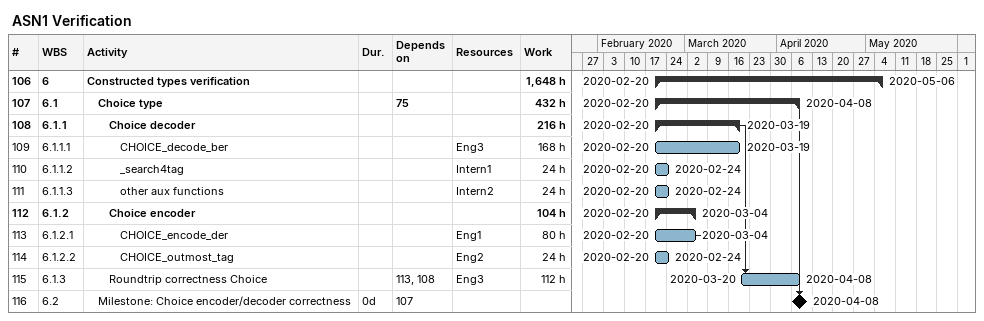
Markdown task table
ASN1 Verification

| ID | WBS | Task | Duration | Start | Finish | Predecessors | Resources | Work (h) |
|---|---|---|---|---|---|---|---|---|
| 106 | 6 | **Constructed types verification** |  | 2020-02-20 | 2020-05-06 |  |  | 1648 |
| 107 | 6.1 | **Choice type** |  | 2020-02-20 | 2020-04-08 | 75 |  | 432 |
| 108 | 6.1.1 | **Choice decoder** |  | 2020-02-20 | 2020-03-19 |  |  | 216 |
| 109 | 6.1.1.1 | CHOICE_decode_ber |  | 2020-02-20 | 2020-03-19 |  | Eng3 | 168 |
| 110 | 6.1.1.2 | _search4tag |  | 2020-02-20 | 2020-02-24 |  | Intern1 | 24 |
| 111 | 6.1.1.3 | other aux functions |  | 2020-02-20 | 2020-02-24 |  | Intern2 | 24 |
| 112 | 6.1.2 | **Choice encoder** |  | 2020-02-20 | 2020-03-04 |  |  | 104 |
| 113 | 6.1.2.1 | CHOICE_encode_der |  | 2020-02-20 | 2020-03-04 |  | Eng1 | 80 |
| 114 | 6.1.2.2 | CHOICE_outmost_tag |  | 2020-02-20 | 2020-02-24 |  | Eng2 | 24 |
| 115 | 6.1.3 | Roundtrip correctness Choice |  | 2020-03-20 | 2020-04-08 | 113, 108 | Eng3 | 112 |
| 116 | 6.2 | Milestone: Choice encoder/decoder correctness | 0d | 2020-04-08 | 2020-04-08 | 107 |  |  |
